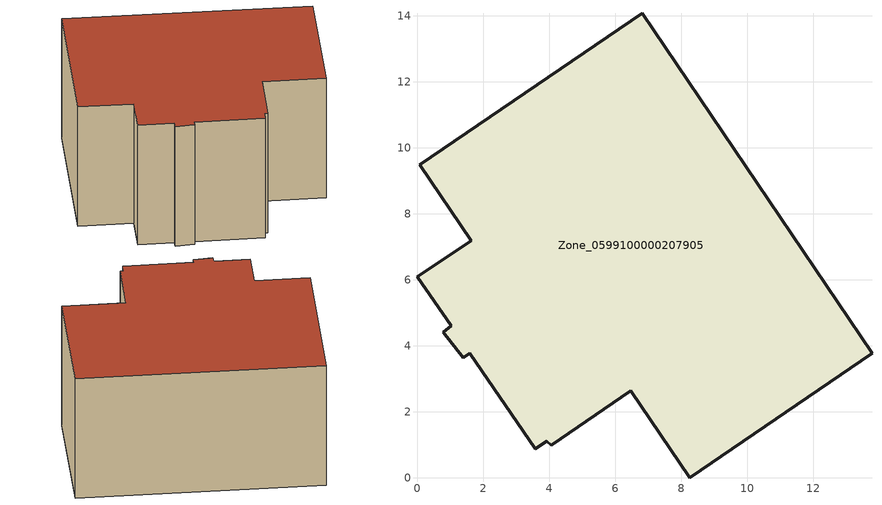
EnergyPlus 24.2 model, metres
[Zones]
Zone_0599100000207905
 floor ground (C_G): 13.78,3.78 8.25,0 6.46,2.63 4.05,0.99 3.92,1.1 3.57,0.88 1.58,3.78 1.38,3.64 0.78,4.42 1.03,4.6 0,6.09 1.63,7.19 0.07,9.49 6.82,14.08 z0
 wall outside (C_F): 0.07,9.49 1.63,7.19 0,6.09 1.03,4.6 0.78,4.42 1.38,3.64 1.58,3.78 3.57,0.88 3.92,1.1 4.05,0.99 6.46,2.63 8.25,0 13.78,3.78 6.82,14.08 0.07,9.49 z0:6.96
 roof outside (C_R): 0.78,4.42 1.38,3.64 1.58,3.78 3.57,0.88 3.92,1.1 4.05,0.99 6.46,2.63 8.25,0 13.78,3.78 6.82,14.08 0.07,9.49 1.63,7.19 0,6.09 1.03,4.6 z6.96
[BUILDING]
Pand.0599100000207905: North Axis=0; Terrain=City; Loads Convergence Tolerance Value=0.04; Temperature Convergence Tolerance Value=0.4; Solar Distribution=FullExterior; Maximum Number of Warmup Days=25; Minimum Number of Warmup Days=1
[Site:Location]
Rotterdam.The.Hague.AP_ZH_NLD Design_Conditions: Latitude=51.96; Longitude=4.45; Time Zone=1; Elevation=-4.5
[SITE:GROUNDTEMPERATURE:BUILDINGSURFACE]
18, 18, 18, 18, 18, 18, 18, 18, 18, 18, 18, 18
[MATERIAL] Thermal Absorptance=0.9; Solar Absorptance=0.7; Visible Absorptance=0.7
Name | Roughness | Thickness | Conductivity | Density | Specific Heat
G.D.1965 | MediumSmooth | 0.15 | 1 | 540 | 1210
F.D.1965 | Rough | 0.3 | 0.857143 | 1920 | 840
R.D.1965 | MediumRough | 0.2 | 0.08 | 1500 | 1000
[CONSTRUCTION]
C_G: G.D.1965
C_F: F.D.1965
C_R: R.D.1965
[ZONE]
Zone_0599100000207905: Type=1; Multiplier=1; Ceiling Height=Autocalculate; Volume=Autocalculate; Floor Area=autocalculate; Part of Total Floor Area=Yes
[ZONEINFILTRATION:DESIGNFLOWRATE]
Infil_Zone_0599100000207905: Zone or ZoneList or Space or SpaceList=Zone_0599100000207905; Schedule=AlwaysOn; Design Flow Rate Calculation Method=Flow/Area; Flow Rate per Floor Area=0.0042; Constant Term Coefficient=1; Temperature Term Coefficient=0; Velocity Term Coefficient=0; Velocity Squared Term Coefficient=0
[HVACTEMPLATE:ZONE:IDEALLOADSAIRSYSTEM]
Zone_0599100000207905: Maximum Heating Supply Air Temperature=50; Minimum Cooling Supply Air Temperature=13; Maximum Heating Supply Air Humidity Ratio=0.0156; Minimum Cooling Supply Air Humidity Ratio=0.0077; Heating Limit=NoLimit; Cooling Limit=NoLimit; Dehumidification Control Type=ConstantSensibleHeatRatio; Cooling Sensible Heat Ratio=0.7; Dehumidification Setpoint=60; Humidification Control Type=None; Humidification Setpoint=30; Outdoor Air Method=None; Outdoor Air Flow Rate per Person=0.00944; Outdoor Air Flow Rate per Zone Floor Area=0; Outdoor Air Flow Rate per Zone=0; Demand Controlled Ventilation Type=None; Outdoor Air Economizer Type=NoEconomizer; Heat Recovery Type=None; Sensible Heat Recovery Effectiveness=0.7; Latent Heat Recovery Effectiveness=0.65
[ZONECONTROL:THERMOSTAT]
ThermostatControl_Zone_0599100000207905: Zone or ZoneList=Zone_0599100000207905; Control Type Schedule=DualSetpointControlType; Control 1=Thermostat_Zone_0599100000207905; Temperature Difference Between Cutout And Setpoint=0
[THERMOSTATSETPOINT:DUALSETPOINT]
Thermostat_Zone_0599100000207905: Heating Setpoint Temperature Schedule=HeatingSetpoint_Zone_0599100000207905; Cooling Setpoint Temperature Schedule=CoolingSetpoint_Zone_0599100000207905
[SCHEDULE:COMPACT]
HeatingSetpoint_Zone_0599100000207905: Through: 12/31, For: AllDays, Until: 24:00, 21
CoolingSetpoint_Zone_0599100000207905: Through: 12/31, For: AllDays, Until: 24:00, 24
DualSetpointControlType: Through: 12/31, For: AllDays, Until: 24:00, 4
AlwaysOn: Through: 12/31, For: AllDays, Until: 24:00, 1
